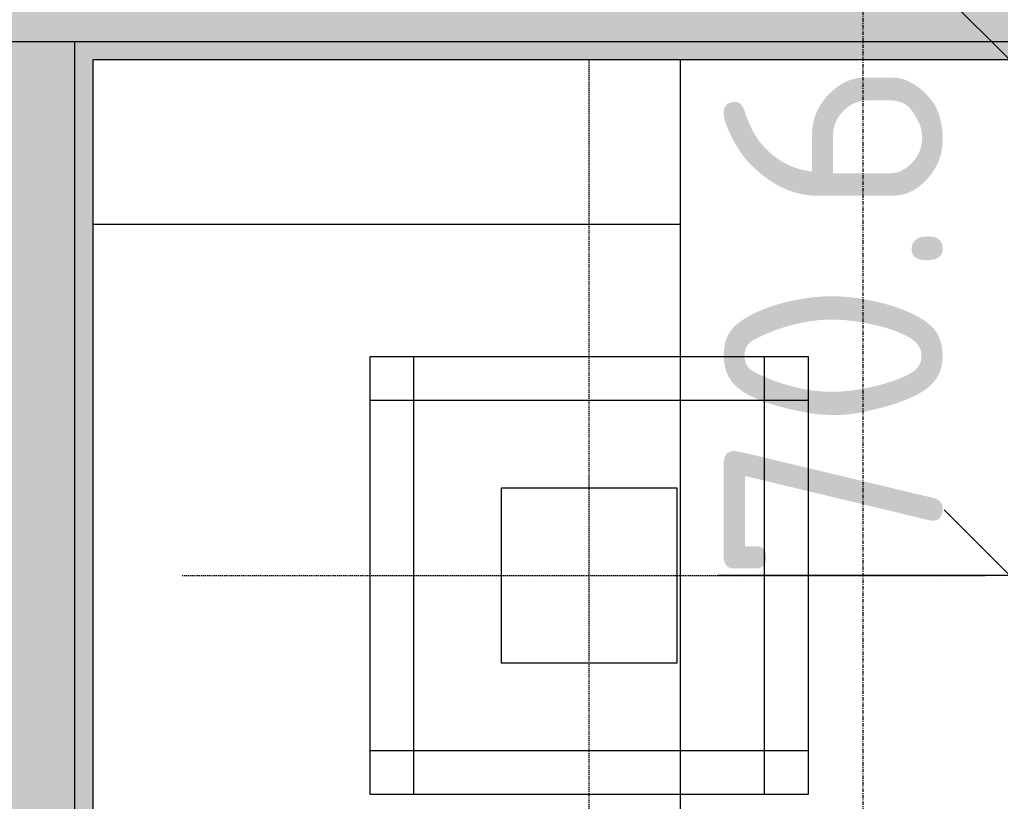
# Model space of a CAD drawing. Header units: centimetres. Extents: x -391356 to -382095, y -768 to 204275.
# Drawn here: x -385158 to -385023.6, y 201329.1 to 201436.2 of the extents above; entities that cross this region are included whole.
import ezdxf

# ---------------------------------------------------------------- set-up
doc = ezdxf.new("R2010")
doc.units = ezdxf.units.CM
doc.linetypes.add('虛線圓點 3_16_', pattern=[0.79375, 0.47625, -0.15875, 0, -0.15875])
doc.linetypes.add('隱藏 1_16_', pattern=[0.238125, 0.15875, -0.079375])
for name, color, linetype, lineweight in [('尺寸', 7, 'Continuous', 5), ('尺寸-100', 7, 'Continuous', 5), ('柱線-1', 7, '虛線圓點 3_16_', 5), ('線', 7, 'Continuous', 5), ('線-1', 7, '隱藏 1_16_', 5)]:
    doc.layers.add(name, color=color, linetype=linetype, lineweight=lineweight)
for name, color, linetype, lineweight, true_color in [('牆-1', 7, 'Continuous', 5, 0xe4e4e4), ('結構 _1_-1', 7, 'Continuous', 9, 0xaaaaaa), ('結構構架-1', 9, 'Continuous', 5, 0x808080)]:
    doc.layers.add(name, color=color, linetype=linetype, lineweight=lineweight, true_color=true_color)
doc.styles.add('ISOCPEUR_2', font='isocpeur.ttf', dxfattribs={"height": 30})
doc.dimstyles.new('一般標註', dxfattribs={"dimscale": 30.48, "dimtxt": 29.879435, "dimasz": 0.590551, "dimexe": 0.328084, "dimexo": 0.0625, "dimgap": 0, "dimtad": 1, "dimdec": 1, "dimrnd": 0.1, "dimdsep": 46, "dimtxsty": 'ISOCPEUR_2', "dimblk1": 'OBLIQUE', "dimblk2": 'OBLIQUE', "dimsah": 1, "dimcen": 0.09, "dimdle": 0.164042, "dimazin": 0, "dimtfac": 1, "dimtdec": 4, "dimtix": 1, "dimtmove": 0, "dimatfit": 3, "dimfxl": 1.312336, "dimfxlon": 1, "dimtvp": 1, "dimtolj": 1, "dimtzin": 0, "dimarcsym": 2})

# ---------------------------------------------------------------- blocks, each defined once
blk = doc.blocks.new('DIMBLOCK284-二層天花平面圖')
at = {"layer": '尺寸-100'}
for p, q in [((-385022.34, 201360.04), (-385031.34, 201369.04)), ((-385022.34, 201360.04), (-385062.34, 201360.04)), ((-385022.34, 201098.79), (-385022.34, 201360.04)), ((-385022.34, 201360.04), (-385013.34, 201351.04)), ((-385022.34, 201360.04), (-385012.34, 201360.04)), ((-385022.34, 201098.79), (-385031.34, 201107.79)), ((-385022.34, 201098.79), (-385062.34, 201098.79)), ((-385022.34, 201098.79), (-385013.34, 201089.79)), ((-385022.34, 201098.79), (-385012.34, 201098.79))]:
    blk.add_line(p, q, dxfattribs=at)
at = {"layer": '尺寸-100', "color": 0, "insert": (-385061.53, 201185.46), "char_height": 30, "width": 105.4974, "attachment_point": 1, "rotation": 90, "line_spacing_factor": 1.149209, "style": 'ISOCPEUR_2'}
blk.add_mtext('261.2', dxfattribs=at)
blk = doc.blocks.new('_Oblique')
at = {"color": 0, "linetype": 'ByBlock', "lineweight": -2}
blk.add_line((-0.5, -0.5), (0.5, 0.5), dxfattribs=at)
blk = doc.blocks.new('DIMBLOCK285-二層天花平面圖')
at = {"layer": '尺寸-100'}
for p, q in [((-385022.34, 201430.66), (-385031.34, 201439.66)), ((-385022.34, 201360.04), (-385022.34, 201435.66)), ((-385022.34, 201430.66), (-385062.34, 201430.66)), ((-385022.34, 201430.66), (-385013.34, 201421.66)), ((-385022.34, 201430.66), (-385012.34, 201430.66)), ((-385022.34, 201360.04), (-385031.34, 201369.04)), ((-385022.34, 201360.04), (-385062.34, 201360.04)), ((-385022.34, 201360.04), (-385013.34, 201351.04)), ((-385022.34, 201360.04), (-385012.34, 201360.04))]:
    blk.add_line(p, q, dxfattribs=at)
at = {"layer": '尺寸-100', "color": 0, "insert": (-385061.53, 201358.86), "char_height": 30, "width": 87.5697, "attachment_point": 1, "rotation": 90, "line_spacing_factor": 1.149209, "style": 'ISOCPEUR_2'}
blk.add_mtext('70.6', dxfattribs=at)

msp = doc.modelspace()

# ---------------------------------------------------------------- hatches: boundary and pattern name
at = {"layer": '牆-1'}
h = msp.add_hatch(color=256, dxfattribs=at)
h.paths.add_polyline_path([(-385004.98, 201433.16), (-384997.48, 201433.16), (-384997.48, 201448.16), (-385877.48, 201448.16), (-385877.48, 201433.16), (-385009.48, 201433.16)])
h.paths.add_polyline_path([(-385967.48, 201433.16), (-385967.48, 201448.16), (-385972.48, 201448.16), (-385972.48, 201433.16)])
for points in [[(-385162.44, 201025.67), (-385150.44, 201025.67), (-385150.44, 201433.16), (-385162.44, 201433.16), (-385162.44, 201045.7)], [(-385042.99, 201430.66), (-385009.48, 201430.66), (-385009.48, 201433.16), (-385150.44, 201433.16), (-385150.44, 201430.66), (-385062.43, 201430.66)], [(-385147.94, 201025.67), (-385147.94, 201430.66), (-385150.44, 201430.66), (-385150.44, 201025.67)]]:
    msp.add_hatch(color=256, dxfattribs=at).paths.add_polyline_path(points)

# ---------------------------------------------------------------- linework, layer by layer
at = {"layer": '柱線-1'}
msp.add_line((-385042.48, 204074.69), (-385042.48, 200429.07), dxfattribs=at)
at = {"layer": '結構 _1_-1'}
for p, q in [((-385162.44, 201433.16), (-384997.48, 201433.16)), ((-385150.44, 201025.67), (-385150.44, 201433.16)), ((-385011.98, 201430.66), (-385147.94, 201430.66)), ((-385147.94, 201430.66), (-385147.94, 201028.17))]:
    msp.add_line(p, q, dxfattribs=at)
at = {"layer": '結構構架-1'}
for p, q in [((-385067.48, 201430.66), (-385067.48, 201028.17)), ((-385147.94, 201408.16), (-385067.48, 201408.16))]:
    msp.add_line(p, q, dxfattribs=at)
at = {"layer": '線'}
for p, q in [((-385109.96, 201390.04), (-385049.96, 201390.04)), ((-385109.96, 201330.04), (-385109.96, 201390.04)), ((-385103.96, 201330.04), (-385103.96, 201390.04)), ((-385055.96, 201390.04), (-385055.96, 201330.04)), ((-385049.96, 201390.04), (-385049.96, 201330.04)), ((-385109.96, 201384.04), (-385049.96, 201384.04)), ((-385091.96, 201372.04), (-385067.96, 201372.04)), ((-385091.96, 201348.04), (-385091.96, 201372.04)), ((-385067.96, 201372.04), (-385067.96, 201348.04)), ((-385067.96, 201348.04), (-385091.96, 201348.04)), ((-385049.96, 201336.04), (-385109.96, 201336.04)), ((-385049.96, 201330.04), (-385109.96, 201330.04))]:
    msp.add_line(p, q, dxfattribs=at)
at = {"layer": '線-1'}
for p, q in [((-385079.96, 201028.17), (-385079.96, 201430.66)), ((-385135.72, 201360.04), (-385025.72, 201360.04))]:
    msp.add_line(p, q, dxfattribs=at)

# ---------------------------------------------------------------- dimensions: what is measured, and where the dimension line sits
at = {"layer": '尺寸'}
for base, p1, p2, override, picture, middle in [((-385022.34, 201430.66), (-385062.34, 201360.04), (-385062.34, 201430.66), {"dimpost": '<>', "dimfxl": 70.623776}, 'DIMBLOCK285-二層天花平面圖', (-385037.34, 201395.35)), ((-385022.3391, 201360.0397), (-385062.3391, 201098.7921), (-385062.3391, 201360.0397), {"dimpost": '<>', "dimfxl": 261.247552}, 'DIMBLOCK284-二層天花平面圖', (-385037.3391, 201229.4159))]:
    dim = msp.add_linear_dim(base=base, p1=p1, p2=p2, angle=90, dimstyle='一般標註', override=override, dxfattribs=at)
    dim.commit()
    dim.dimension.update_dxf_attribs({"geometry": picture, "text_midpoint": middle})

doc.saveas('drawing.dxf')
